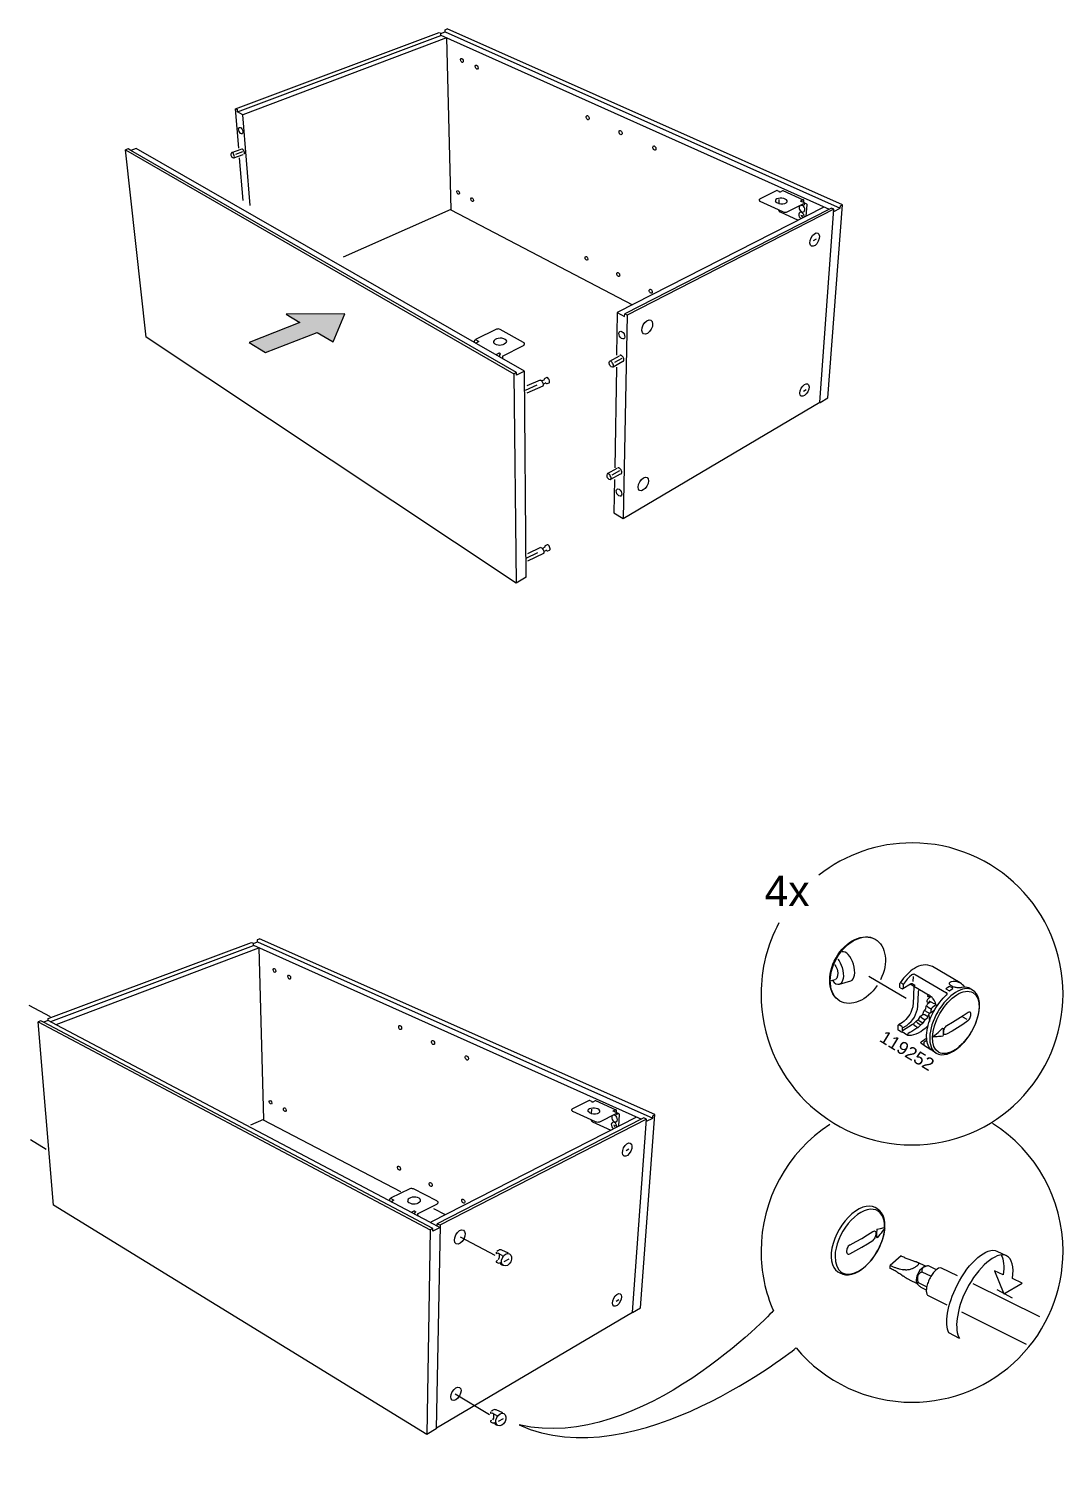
# Model space of a CAD drawing. Header units: metres. Extents: x -8.4 to 7.9, y -3.9 to 2.
# Drawn here: x 5.185 to 5.835, y 0.22 to 1.131 of the extents above; entities that cross this region are included whole.
import ezdxf

# ---------------------------------------------------------------- set-up
doc = ezdxf.new("R2010")
doc.units = ezdxf.units.M
doc.header["$MEASUREMENT"] = 0
for name, color, linetype, lineweight in [('PDF7_Geometry_Num_Penna__1', 255, 'Continuous', 18), ('PDF7_Geometry_Num_Penna__7', 7, 'Continuous', 18), ('PDF7_Text_Num_Penna__7', 7, 'Continuous', 18)]:
    doc.layers.add(name, color=color, linetype=linetype, lineweight=lineweight)
doc.styles.add('GENERATED_STYLE_2', font='')
doc.styles.get('GENERATED_STYLE_2').set_extended_font_data('Arial')

msp = doc.modelspace()

# ---------------------------------------------------------------- hatches: boundary and pattern name
at = {"layer": 'PDF7_Geometry_Num_Penna__7', "linetype": 'Continuous', "lineweight": 18}
msp.add_hatch(color=7, dxfattribs=at).paths.add_polyline_path([(5.38349, 0.95206), (5.34662, 0.95169), (5.3553, 0.94662), (5.32328, 0.934), (5.33368, 0.92755), (5.36608, 0.94032), (5.37633, 0.93433)])

# ---------------------------------------------------------------- linework, layer by layer
at = {"layer": 'PDF7_Geometry_Num_Penna__1', "color": 255, "linetype": 'Continuous', "lineweight": 18, "flags": 128}
for points in [[(5.45617, 0.37147), (5.47788, 0.35983)], [(5.47458, 0.25951), (5.45308, 0.27256)]]:
    msp.add_lwpolyline(points, dxfattribs=at)
at = {"layer": 'PDF7_Geometry_Num_Penna__7', "color": 7, "linetype": 'Continuous', "lineweight": 18, "flags": 128}
for points in [[(5.444, 1.12828), (5.44664, 1.12927), (5.4466, 1.13065)], [(5.4466, 1.13065), (5.44788, 1.13113)], [(5.69664, 1.02061), (5.44788, 1.13113)], [(5.31487, 1.08096), (5.44287, 1.12894), (5.444, 1.12842)], [(5.44745, 1.12552), (5.31943, 1.07716), (5.31609, 1.07892), (5.31598, 1.08038)], [(5.31609, 1.07892), (5.44404, 1.12705)], [(5.44404, 1.12705), (5.444, 1.12842)], [(5.44404, 1.12724), (5.68827, 1.01778)], [(5.44664, 1.12927), (5.69523, 1.0184)], [(5.44745, 1.12552), (5.45036, 1.0175)], [(5.31487, 1.08096), (5.31598, 1.08038)], [(5.31686, 1.0562), (5.31487, 1.08096)], [(5.32395, 1.02003), (5.31943, 1.07716)], [(5.24727, 1.05572), (5.24566, 1.05512)], [(5.24566, 1.05512), (5.4899, 0.91424)], [(5.25862, 0.9372), (5.24567, 1.05512)], [(5.24891, 1.05478), (5.24727, 1.05572)], [(5.25223, 1.05603), (5.24891, 1.05478)], [(5.49158, 0.9151), (5.24891, 1.05478)], [(5.49768, 0.78633), (5.4966, 0.91599), (5.25223, 1.05603)], [(5.31246, 1.05341), (5.31826, 1.0556)], [(5.31374, 1.05002), (5.31964, 1.05225)], [(5.31501, 1.05244), (5.31939, 1.05409)], [(5.31952, 1.02327), (5.31735, 1.05018)], [(5.31851, 1.05576), (5.31864, 1.05577), (5.31878, 1.05576), (5.31893, 1.0557), (5.31909, 1.05562), (5.31924, 1.0555), (5.3194, 1.05536), (5.31954, 1.05519), (5.31969, 1.05499), (5.31981, 1.05479), (5.31993, 1.05456), (5.32003, 1.05433), (5.32011, 1.05408), (5.32019, 1.05384), (5.32023, 1.0536), (5.32025, 1.05337), (5.32025, 1.05315), (5.32023, 1.05296), (5.32019, 1.05278), (5.32013, 1.05262), (5.32005, 1.0525), (5.31995, 1.0524), (5.31992, 1.05238)], [(5.64441, 1.02323), (5.64444, 1.02389), (5.64446, 1.02399), (5.64452, 1.02408), (5.64459, 1.02416), (5.64469, 1.02425), (5.64482, 1.02432)], [(5.64441, 1.02323), (5.64442, 1.02313), (5.64446, 1.02303), (5.64453, 1.02292), (5.64463, 1.02283), (5.64477, 1.02274), (5.64492, 1.02267)], [(5.65533, 1.02951), (5.64482, 1.02432)], [(5.65643, 1.0174), (5.64492, 1.02266)], [(5.65561, 1.02953), (5.65552, 1.02955), (5.65543, 1.02955), (5.65533, 1.02951)], [(5.6556, 1.02953), (5.65672, 1.02902), (5.65673, 1.02902), (5.65674, 1.02901), (5.65675, 1.029), (5.65677, 1.02899)], [(5.65672, 1.02902), (5.65668, 1.02903), (5.65666, 1.02901), (5.65666, 1.02898), (5.65669, 1.02893), (5.65674, 1.02888), (5.65683, 1.02883), (5.65688, 1.02881)], [(5.65677, 1.02899), (5.65676, 1.02887)], [(5.65677, 1.02899), (5.65682, 1.02895), (5.65685, 1.02889), (5.65688, 1.02881), (5.65701, 1.02875), (5.65712, 1.02871), (5.65725, 1.02868), (5.65737, 1.02868), (5.6575, 1.02868), (5.65762, 1.02871), (5.65772, 1.02875), (5.65918, 1.02946)], [(5.65918, 1.02946), (5.65923, 1.02945), (5.6593, 1.02944), (5.65937, 1.02942)], [(5.65923, 1.02945), (5.67199, 1.02372), (5.67053, 1.02298)], [(5.67058, 1.02265), (5.67049, 1.02269), (5.67043, 1.02275), (5.6704, 1.02281), (5.67041, 1.02288), (5.67045, 1.02293), (5.67053, 1.02298)], [(5.67053, 1.02298), (5.67051, 1.02268)], [(5.67235, 1.02199), (5.67141, 1.02241), (5.67132, 1.02244), (5.67121, 1.02246), (5.6711, 1.02248), (5.671, 1.0225), (5.67088, 1.02252), (5.67076, 1.02256)], [(5.67219, 1.02367), (5.67208, 1.02369), (5.67199, 1.02368)], [(5.6721, 1.02115), (5.67224, 1.02109)], [(5.67224, 1.02109), (5.67224, 1.02113), (5.67221, 1.02117), (5.67219, 1.02118), (5.67215, 1.02117)], [(5.67241, 1.02308), (5.67241, 1.02325), (5.67239, 1.02339), (5.67234, 1.02351), (5.67227, 1.0236), (5.67219, 1.02367)], [(5.67256, 1.0219), (5.67248, 1.02192), (5.67239, 1.02191), (5.67229, 1.02188)], [(5.67256, 1.0219), (5.67235, 1.02199), (5.67241, 1.02308)], [(5.67273, 1.02149), (5.67273, 1.0216), (5.67271, 1.02171), (5.67267, 1.02179), (5.67262, 1.02186), (5.67256, 1.0219)], [(5.67273, 1.02147), (5.67267, 1.0205), (5.67267, 1.02045), (5.6727, 1.02042), (5.67273, 1.0204), (5.67276, 1.02041)], [(5.67418, 1.02099), (5.67304, 1.02149), (5.67295, 1.02152), (5.67285, 1.02152), (5.67273, 1.02149)], [(5.67441, 1.02062), (5.67438, 1.02074), (5.67433, 1.02085), (5.67427, 1.02093), (5.67418, 1.02099)], [(5.45036, 1.0175), (5.38249, 0.98755)], [(5.45018, 1.01742), (5.56466, 0.95769)], [(5.68495, 1.01905), (5.55499, 0.95275)], [(5.69125, 1.01782), (5.56124, 0.95111), (5.55877, 0.82325)], [(5.68803, 1.01767), (5.55968, 0.95193)], [(5.67058, 1.01413), (5.67156, 1.01385), (5.671, 1.01287)], [(5.67062, 1.0204), (5.67081, 1.0204), (5.67102, 1.02036), (5.67124, 1.02031)], [(5.67394, 1.01343), (5.67441, 1.02062)], [(5.68227, 0.89633), (5.68262, 0.89614), (5.68758, 0.89907), (5.69664, 1.02061)], [(5.68246, 0.89644), (5.69125, 1.01782)], [(5.6897, 1.01851), (5.68803, 1.01767)], [(5.69125, 1.01782), (5.6897, 1.01851)], [(5.69116, 1.01649), (5.69135, 1.0164)], [(5.69135, 1.01641), (5.69523, 1.0184)], [(5.69523, 1.0184), (5.69535, 1.01994)], [(5.69535, 1.01994), (5.69664, 1.02061)], [(5.67849, 0.99813), (5.68027, 0.99906)], [(5.55499, 0.95275), (5.55454, 0.92592)], [(5.55499, 0.95275), (5.55964, 0.9503)], [(5.55964, 0.9503), (5.55968, 0.95193)], [(5.56124, 0.95111), (5.55968, 0.95193)], [(5.49138, 0.7826), (5.25862, 0.9372)], [(5.46525, 0.93475), (5.46526, 0.93492), (5.4653, 0.93509), (5.46537, 0.93526), (5.46547, 0.93543), (5.46559, 0.93557), (5.46572, 0.93568), (5.46585, 0.93577)], [(5.46527, 0.93394), (5.46525, 0.93475)], [(5.46588, 0.9336), (5.46699, 0.93415)], [(5.46699, 0.93415), (5.46722, 0.93426)], [(5.46722, 0.93426), (5.46749, 0.9344)], [(5.48278, 0.92538), (5.49592, 0.932), (5.49608, 0.93209), (5.49622, 0.9322), (5.49631, 0.93231), (5.49639, 0.93242), (5.49644, 0.93254), (5.49645, 0.93266)], [(5.49599, 0.93397), (5.49615, 0.93386), (5.49627, 0.93375), (5.49638, 0.93363), (5.49643, 0.9335), (5.49645, 0.93337)], [(5.49645, 0.93337), (5.49646, 0.93266)], [(5.48107, 0.92707), (5.48096, 0.92712), (5.48082, 0.92715), (5.48067, 0.92716), (5.48053, 0.92715), (5.48039, 0.92713), (5.48028, 0.92708), (5.47866, 0.92627)], [(5.48103, 0.92572), (5.48104, 0.92586), (5.48107, 0.92601), (5.48112, 0.92615), (5.48119, 0.92629)], [(5.48104, 0.92491), (5.48103, 0.92572)], [(5.48127, 0.92642), (5.48126, 0.92696), (5.48107, 0.92707)], [(5.48108, 0.92636), (5.48119, 0.92629)], [(5.48126, 0.92696), (5.48131, 0.92693), (5.48135, 0.92689), (5.48139, 0.92685), (5.4814, 0.92681), (5.4814, 0.92672), (5.48137, 0.92661), (5.48135, 0.92656), (5.48131, 0.9265), (5.48127, 0.92642), (5.48123, 0.92636)], [(5.4828, 0.92443), (5.48279, 0.92427), (5.48277, 0.92411), (5.48271, 0.92395)], [(5.48278, 0.92538), (5.4828, 0.92443)], [(5.55034, 0.92224), (5.55648, 0.92564)], [(5.55232, 0.91865), (5.55857, 0.92212)], [(5.55336, 0.92157), (5.55799, 0.92414)], [(5.5587, 0.92205), (5.55872, 0.92206), (5.55886, 0.9222), (5.55897, 0.92236), (5.55906, 0.92254), (5.55911, 0.92276), (5.55914, 0.92301), (5.55914, 0.92326), (5.5591, 0.92354), (5.55904, 0.92381), (5.55895, 0.9241), (5.55884, 0.92437), (5.5587, 0.92464), (5.55853, 0.92489), (5.55836, 0.92512), (5.55816, 0.92534), (5.55795, 0.92552), (5.55775, 0.92567), (5.55753, 0.92579), (5.55731, 0.92587), (5.55711, 0.92591), (5.55691, 0.92591), (5.55673, 0.92588), (5.55662, 0.92583)], [(5.49158, 0.9151), (5.4899, 0.91424)], [(5.4899, 0.91424), (5.49138, 0.7826)], [(5.4966, 0.91599), (5.4916, 0.91341), (5.49158, 0.9151)], [(5.5106, 0.91187), (5.50938, 0.9113)], [(5.55125, 0.91881), (5.55206, 0.91862)], [(5.55442, 0.91841), (5.55337, 0.85517)], [(5.50435, 0.90713), (5.49697, 0.90385)], [(5.50811, 0.90655), (5.49799, 0.90202)], [(5.50643, 0.91033), (5.49806, 0.90678)], [(5.50913, 0.91052), (5.50762, 0.90981)], [(5.51005, 0.90851), (5.5085, 0.9078)], [(5.5108, 0.9081), (5.51206, 0.9086)], [(5.67217, 0.90336), (5.67387, 0.90442)], [(5.5529, 0.82683), (5.55877, 0.82325), (5.68246, 0.89644)], [(5.54887, 0.85147), (5.55501, 0.85487)], [(5.55085, 0.84789), (5.5571, 0.85135)], [(5.55188, 0.8508), (5.55651, 0.85337)], [(5.55324, 0.84773), (5.5529, 0.82683)], [(5.55727, 0.85131), (5.55742, 0.85139), (5.55755, 0.8515), (5.55766, 0.85164), (5.55774, 0.85182), (5.55779, 0.85202), (5.55782, 0.85225), (5.55782, 0.85249), (5.55778, 0.85274), (5.55772, 0.85301), (5.55764, 0.85328), (5.55753, 0.85355), (5.55739, 0.8538), (5.55723, 0.85405), (5.55705, 0.85428), (5.55687, 0.8545), (5.55667, 0.85468), (5.55647, 0.85484), (5.55626, 0.85496), (5.55606, 0.85505), (5.55585, 0.8551), (5.55566, 0.85511), (5.55549, 0.85509), (5.55532, 0.85503), (5.55525, 0.85498)], [(5.50675, 0.80496), (5.49852, 0.80112)], [(5.50945, 0.80524), (5.50797, 0.80448)], [(5.51044, 0.80327), (5.50892, 0.80251)], [(5.51087, 0.80665), (5.50967, 0.80603)], [(5.5112, 0.80289), (5.51244, 0.80342)], [(5.50479, 0.80169), (5.49754, 0.79815)], [(5.50857, 0.80124), (5.49861, 0.79636)], [(5.49768, 0.78634), (5.49138, 0.7826)], [(5.19691, 0.50867), (5.32491, 0.55664), (5.32604, 0.55613)], [(5.32604, 0.55599), (5.32868, 0.55697), (5.32864, 0.55835)], [(5.32608, 0.55476), (5.32604, 0.55613)], [(5.32864, 0.55836), (5.32993, 0.55883)], [(5.32868, 0.55697), (5.57728, 0.44611)], [(5.57869, 0.44832), (5.32993, 0.55883)], [(5.19863, 0.50681), (5.32608, 0.55476)], [(5.20195, 0.50504), (5.32949, 0.55322)], [(5.32608, 0.55495), (5.57032, 0.44549)], [(5.32949, 0.55322), (5.3324, 0.44521)], [(5.68919, 0.53252), (5.69206, 0.53338)], [(5.69477, 0.53034), (5.70191, 0.53248)], [(5.71322, 0.53535), (5.73677, 0.52151)], [(5.73276, 0.52873), (5.73286, 0.53078)], [(5.73306, 0.52816), (5.73306, 0.52822), (5.73302, 0.52822), (5.73296, 0.52822), (5.73296, 0.52827), (5.73292, 0.52827), (5.73292, 0.52832), (5.73292, 0.52837), (5.73286, 0.52837), (5.73286, 0.52842), (5.73282, 0.52842), (5.73282, 0.52847), (5.73282, 0.52852), (5.73282, 0.52858), (5.73276, 0.52858), (5.73276, 0.52863), (5.73276, 0.52868), (5.73276, 0.52873)], [(5.73306, 0.52816), (5.73404, 0.52759), (5.7341, 0.52759), (5.7341, 0.52755), (5.73414, 0.52755), (5.7342, 0.52755), (5.73424, 0.52755), (5.7343, 0.52755), (5.7343, 0.52749), (5.73434, 0.52749), (5.73439, 0.52749), (5.73446, 0.52755), (5.7345, 0.52755), (5.73455, 0.52755), (5.7346, 0.52755), (5.7346, 0.52759), (5.73466, 0.52759), (5.73942, 0.53052)], [(5.73424, 0.53073), (5.73348, 0.53119)], [(5.73492, 0.53021), (5.73476, 0.53032), (5.7346, 0.53047), (5.7344, 0.53062), (5.73424, 0.53073)], [(5.74027, 0.5363), (5.73886, 0.53491), (5.73748, 0.53348), (5.73613, 0.53189), (5.73492, 0.53021), (5.7348, 0.52786)], [(5.73941, 0.53052), (5.73991, 0.53083)], [(5.73941, 0.53052), (5.73946, 0.53052), (5.73952, 0.53041), (5.73962, 0.53032), (5.73977, 0.53021), (5.74162, 0.52909)], [(5.73991, 0.53083), (5.73998, 0.53083), (5.74007, 0.53088), (5.74017, 0.53088), (5.74027, 0.53088), (5.74043, 0.53083), (5.74059, 0.53078), (5.74073, 0.53067), (5.74125, 0.53032), (5.74171, 0.52986), (5.74214, 0.52933)], [(5.74027, 0.5363), (5.74059, 0.53655), (5.74095, 0.53671), (5.74131, 0.53676), (5.74171, 0.53681), (5.74208, 0.53671), (5.74243, 0.53655), (5.76208, 0.52499)], [(5.7411, 0.5351), (5.74093, 0.53198)], [(5.74162, 0.52909), (5.75133, 0.52335)], [(5.76402, 0.52883), (5.7629, 0.52822), (5.76182, 0.52749)], [(5.76402, 0.53098), (5.76412, 0.53124), (5.76422, 0.53143), (5.76437, 0.53164), (5.76458, 0.53174), (5.76484, 0.53189), (5.76519, 0.53194)], [(5.76526, 0.52928), (5.76484, 0.52959), (5.76454, 0.52986), (5.76433, 0.53016), (5.76412, 0.53041), (5.76408, 0.53067), (5.76402, 0.53098)], [(5.76601, 0.52811), (5.76402, 0.52883)], [(5.76519, 0.53194), (5.76643, 0.53215), (5.76759, 0.53215), (5.76873, 0.532), (5.76975, 0.53169), (5.77073, 0.53124)], [(5.76571, 0.52904), (5.76526, 0.52928)], [(5.76888, 0.52816), (5.76827, 0.52822), (5.76771, 0.52832), (5.7672, 0.52842), (5.76668, 0.52858), (5.76622, 0.52878), (5.76571, 0.52904)], [(5.74014, 0.49833), (5.74156, 0.49864), (5.74305, 0.49916), (5.74453, 0.49982), (5.74607, 0.50069), (5.74755, 0.50177), (5.74908, 0.503), (5.75057, 0.50433), (5.7506, 0.50457), (5.75112, 0.50626), (5.75169, 0.50796), (5.75237, 0.50959), (5.75313, 0.51128), (5.75395, 0.51292), (5.75486, 0.51451), (5.75584, 0.51604), (5.75687, 0.51757), (5.75794, 0.519), (5.75906, 0.52033), (5.76008, 0.52151), (5.76116, 0.52259), (5.76224, 0.52356)], [(5.75021, 0.5207), (5.74995, 0.52033), (5.74981, 0.51998), (5.74969, 0.51962), (5.74981, 0.51936), (5.74995, 0.51921), (5.75169, 0.51895)], [(5.75237, 0.52264), (5.75021, 0.5207)], [(5.75057, 0.52381), (5.75037, 0.52346), (5.75027, 0.52311), (5.75027, 0.5228), (5.75037, 0.52264), (5.75057, 0.52254), (5.75231, 0.52269)], [(5.75589, 0.5163), (5.75573, 0.51707), (5.75552, 0.51782), (5.75522, 0.51869), (5.7548, 0.51951), (5.75457, 0.51998), (5.75444, 0.52013), (5.75441, 0.52024), (5.75421, 0.52059), (5.75384, 0.52105), (5.75342, 0.52156), (5.75302, 0.52202), (5.75257, 0.52243), (5.75211, 0.52284), (5.75169, 0.52315), (5.75133, 0.52335)], [(5.75169, 0.51956), (5.75165, 0.51956), (5.75159, 0.51962), (5.75154, 0.51962), (5.75149, 0.51962)], [(5.75375, 0.51835), (5.75169, 0.51956)], [(5.76182, 0.52749), (5.76397, 0.52627), (5.76503, 0.52699), (5.76611, 0.52759)], [(5.7626, 0.52417), (5.7626, 0.52439), (5.76254, 0.52453), (5.76248, 0.52464), (5.76238, 0.52479), (5.76228, 0.52489), (5.76208, 0.52499)], [(5.76224, 0.52356), (5.76234, 0.52366), (5.76238, 0.52376), (5.76244, 0.52387), (5.76254, 0.52397), (5.7626, 0.52407), (5.7626, 0.52417)], [(5.76612, 0.52759), (5.76601, 0.52811)], [(5.77156, 0.52827), (5.77113, 0.52816), (5.77073, 0.52816), (5.77037, 0.52811), (5.76991, 0.52811), (5.76946, 0.52811), (5.76888, 0.52816)], [(5.77707, 0.52749), (5.77609, 0.52796), (5.77507, 0.52827), (5.77395, 0.52842), (5.77277, 0.52842), (5.77156, 0.52827)], [(5.77855, 0.52663), (5.77707, 0.52749)], [(5.18483, 0.51709), (5.19811, 0.50996)], [(5.74601, 0.50996), (5.74585, 0.51005), (5.74571, 0.51016), (5.74591, 0.51037), (5.74607, 0.51051), (5.74719, 0.51138), (5.74785, 0.51333)], [(5.74841, 0.51102), (5.74811, 0.51118), (5.74775, 0.51133), (5.74745, 0.51138), (5.74719, 0.51138)], [(5.74785, 0.51333), (5.74801, 0.51369), (5.7483, 0.51399), (5.74923, 0.51481), (5.74939, 0.5165)], [(5.74939, 0.51323), (5.74909, 0.51338), (5.74877, 0.51353), (5.74841, 0.51363), (5.74837, 0.51384), (5.74831, 0.51399)], [(5.75047, 0.50985), (5.74841, 0.51102)], [(5.74939, 0.5165), (5.74948, 0.51685), (5.74969, 0.51716), (5.74995, 0.51747)], [(5.74939, 0.51323), (5.75143, 0.51205), (5.75205, 0.51256)], [(5.74981, 0.51659), (5.75011, 0.5163), (5.75037, 0.51599), (5.7506, 0.51584)], [(5.75169, 0.51895), (5.74995, 0.51748)], [(5.74995, 0.50908), (5.75027, 0.50944), (5.75047, 0.50985), (5.75096, 0.51133)], [(5.7506, 0.51584), (5.75267, 0.51461), (5.75276, 0.51496), (5.75296, 0.51532), (5.75322, 0.51558)], [(5.75096, 0.51133), (5.75118, 0.51174), (5.75143, 0.51205)], [(5.75108, 0.51102), (5.75138, 0.50698)], [(5.75205, 0.51936), (5.75185, 0.51915), (5.75169, 0.51895)], [(5.75179, 0.51236), (5.7545, 0.51399)], [(5.75205, 0.51256), (5.75231, 0.51287), (5.75251, 0.51323), (5.75257, 0.51353), (5.75267, 0.51461)], [(5.7548, 0.51814), (5.75496, 0.51803), (5.75506, 0.51772), (5.75496, 0.51737), (5.75477, 0.51695), (5.7545, 0.51666), (5.75322, 0.51558)], [(5.75384, 0.51835), (5.7548, 0.51814)], [(5.75461, 0.51404), (5.75457, 0.51399), (5.7545, 0.51399)], [(5.7545, 0.51399), (5.75461, 0.51404)], [(5.75594, 0.5162), (5.75588, 0.51625), (5.75588, 0.5163)], [(5.75589, 0.51614), (5.75589, 0.5162), (5.75589, 0.5163)], [(5.77739, 0.51156), (5.77735, 0.51216), (5.7772, 0.5125), (5.777, 0.51275), (5.77671, 0.51285), (5.77629, 0.5128), (5.77578, 0.51255), (5.77264, 0.51035), (5.76935, 0.50825), (5.7659, 0.5062), (5.76235, 0.50426)], [(5.77556, 0.50721), (5.77604, 0.50766), (5.77645, 0.50816), (5.7768, 0.5087), (5.77704, 0.50931), (5.77725, 0.50996), (5.77735, 0.5106), (5.77739, 0.5111), (5.77739, 0.51156)], [(5.19227, 0.50734), (5.19069, 0.50675)], [(5.19069, 0.50675), (5.43731, 0.37579)], [(5.20037, 0.39141), (5.19069, 0.50675)], [(5.19388, 0.50642), (5.19227, 0.50735)], [(5.19688, 0.50755), (5.19388, 0.50642)], [(5.43884, 0.37661), (5.19388, 0.50642)], [(5.20244, 0.50462), (5.19689, 0.50755)], [(5.19699, 0.50762), (5.19691, 0.50867)], [(5.43697, 0.38078), (5.20244, 0.50462)], [(5.73168, 0.50223), (5.73175, 0.50428)], [(5.7322, 0.50125), (5.73204, 0.50131), (5.73194, 0.50141), (5.73191, 0.50156), (5.73178, 0.50166), (5.73175, 0.50182), (5.73168, 0.50197), (5.73168, 0.50202), (5.73168, 0.50206), (5.73168, 0.50213), (5.73168, 0.50223)], [(5.73175, 0.50428), (5.73175, 0.50433), (5.73175, 0.50437), (5.73178, 0.50437), (5.73178, 0.50442), (5.73178, 0.50447), (5.73178, 0.50452), (5.73184, 0.50452), (5.73184, 0.50457), (5.73191, 0.50457), (5.73191, 0.50462), (5.73191, 0.50468), (5.73194, 0.50468), (5.732, 0.50473), (5.73204, 0.50473), (5.73204, 0.50478)], [(5.73455, 0.50294), (5.7345, 0.5032), (5.73434, 0.50351), (5.73414, 0.50371), (5.7324, 0.50473)], [(5.74417, 0.50305), (5.74387, 0.50284), (5.74351, 0.50264), (5.74024, 0.50063)], [(5.74146, 0.5054), (5.74151, 0.50509), (5.74166, 0.50473), (5.74187, 0.50447), (5.74214, 0.50428)], [(5.74214, 0.50428), (5.74417, 0.50305)], [(5.74325, 0.50677), (5.74315, 0.50693), (5.74305, 0.50708), (5.74315, 0.50718), (5.74325, 0.50729), (5.74457, 0.50822), (5.74571, 0.51016)], [(5.74325, 0.50677), (5.74341, 0.50652), (5.74361, 0.50626), (5.74387, 0.50606)], [(5.74387, 0.50606), (5.74591, 0.50488), (5.74597, 0.50494), (5.74607, 0.50504)], [(5.74417, 0.50305), (5.74433, 0.50315), (5.74444, 0.50325), (5.74591, 0.50488)], [(5.74525, 0.50713), (5.74499, 0.50734), (5.74479, 0.5076), (5.74463, 0.50791), (5.74457, 0.50822)], [(5.74729, 0.50591), (5.74525, 0.50713)], [(5.74601, 0.50996), (5.74621, 0.50964), (5.74643, 0.50939), (5.74667, 0.50918)], [(5.74607, 0.50503), (5.74729, 0.50591)], [(5.74667, 0.50918), (5.74866, 0.50801), (5.74886, 0.50822), (5.74903, 0.50841)], [(5.74729, 0.50591), (5.74749, 0.50612), (5.74771, 0.50631), (5.74866, 0.50801)], [(5.74903, 0.50841), (5.74995, 0.50908)], [(5.74969, 0.49644), (5.74965, 0.4968), (5.74965, 0.49829), (5.74975, 0.49977), (5.74995, 0.50136), (5.75027, 0.50294), (5.75057, 0.50433)], [(5.75379, 0.49746), (5.7568, 0.50006), (5.75969, 0.50265)], [(5.75969, 0.50265), (5.7601, 0.5024)], [(5.7601, 0.5024), (5.7601, 0.50151), (5.76004, 0.5007), (5.75999, 0.49995), (5.75999, 0.49921), (5.75995, 0.4984), (5.75989, 0.49756)], [(5.77556, 0.50721), (5.77239, 0.50506), (5.76909, 0.5029), (5.76565, 0.50091), (5.76209, 0.4989), (5.76155, 0.4987), (5.76104, 0.4987), (5.76069, 0.49881), (5.76045, 0.4991), (5.76024, 0.49951), (5.7602, 0.50006)], [(5.76235, 0.50426), (5.76174, 0.50386), (5.7613, 0.50341), (5.7609, 0.50285), (5.76059, 0.5023), (5.76034, 0.50165), (5.76024, 0.50101), (5.76024, 0.50051), (5.7602, 0.50006)], [(5.77229, 0.50986), (5.77489, 0.5083)], [(5.73377, 0.50028), (5.7322, 0.50125)], [(5.73394, 0.50022), (5.73388, 0.50022), (5.73384, 0.50022), (5.73384, 0.50028), (5.73377, 0.50028)], [(5.73574, 0.49951), (5.73562, 0.49957), (5.73548, 0.49967), (5.73542, 0.49967), (5.73532, 0.49972), (5.73526, 0.49977), (5.73506, 0.49982), (5.73492, 0.49987), (5.7347, 0.49997), (5.7344, 0.50008), (5.73414, 0.50013), (5.73394, 0.50022)], [(5.7345, 0.5011), (5.7345, 0.50095), (5.7345, 0.50074)], [(5.73574, 0.49951), (5.73772, 0.49833), (5.73778, 0.49833)], [(5.73808, 0.49936), (5.73788, 0.49921), (5.73772, 0.499), (5.73762, 0.4988), (5.73762, 0.49864), (5.73762, 0.49844), (5.73772, 0.49833)], [(5.73778, 0.49833), (5.73817, 0.49829), (5.73859, 0.49823), (5.73895, 0.49823), (5.73932, 0.49823), (5.73972, 0.49829), (5.74014, 0.49833)], [(5.74024, 0.50063), (5.73915, 0.49997), (5.73808, 0.49936)], [(5.74617, 0.49333), (5.74607, 0.49343), (5.74607, 0.49364), (5.74611, 0.49383), (5.74617, 0.49398), (5.74631, 0.49419), (5.74647, 0.49434)], [(5.74617, 0.49333), (5.74795, 0.49224), (5.74795, 0.49219), (5.74795, 0.49215), (5.74795, 0.49209), (5.74795, 0.49204), (5.74801, 0.49204), (5.74801, 0.49199), (5.74801, 0.49194), (5.74805, 0.49194), (5.74805, 0.4919), (5.74805, 0.49183), (5.74811, 0.49183), (5.74811, 0.49178), (5.74817, 0.49178), (5.74817, 0.49173), (5.74821, 0.49173), (5.74827, 0.49173), (5.74827, 0.49169), (5.74817, 0.49178), (5.74817, 0.49199)], [(5.74647, 0.49434), (5.74749, 0.49502), (5.74853, 0.49573)], [(5.74795, 0.49224), (5.74795, 0.49229), (5.74795, 0.49235), (5.74795, 0.4924), (5.74801, 0.49245), (5.74801, 0.49251), (5.74801, 0.49256), (5.74805, 0.49256)], [(5.74801, 0.49256), (5.74805, 0.4926), (5.74805, 0.49271)], [(5.74817, 0.49199), (5.74801, 0.49219), (5.74801, 0.4924), (5.74805, 0.49256)], [(5.74805, 0.49271), (5.74811, 0.49358), (5.74811, 0.49374), (5.74817, 0.49388), (5.74821, 0.49404), (5.74827, 0.49414), (5.74837, 0.49429), (5.74847, 0.49439), (5.74863, 0.49445)], [(5.74805, 0.49256), (5.74805, 0.4926), (5.74805, 0.49265), (5.74805, 0.49271)], [(5.74827, 0.49169), (5.75225, 0.48934), (5.75169, 0.49005), (5.75112, 0.49097), (5.7506, 0.49194), (5.75027, 0.49302), (5.74995, 0.49419), (5.74975, 0.49542), (5.74969, 0.49644)], [(5.74853, 0.49573), (5.74969, 0.49639)], [(5.74863, 0.49445), (5.74981, 0.49521)], [(5.75322, 0.49736), (5.75368, 0.49711)], [(5.75989, 0.49756), (5.75889, 0.49746), (5.75795, 0.49741), (5.7571, 0.49735), (5.75624, 0.4973), (5.7553, 0.49725), (5.75424, 0.49721)], [(5.75388, 0.488), (5.75306, 0.48857), (5.75231, 0.48928), (5.75225, 0.48934)], [(5.75558, 0.48703), (5.75388, 0.488)], [(5.53738, 0.45722), (5.52686, 0.45203)], [(5.53765, 0.45723), (5.53756, 0.45725), (5.53747, 0.45725), (5.53737, 0.45722)], [(5.53765, 0.45723), (5.53877, 0.45673), (5.53878, 0.45673), (5.53878, 0.45672), (5.53879, 0.45671), (5.53881, 0.4567)], [(5.53877, 0.45673), (5.53872, 0.45674), (5.5387, 0.45672), (5.5387, 0.45668), (5.53873, 0.45664), (5.53878, 0.45659), (5.53887, 0.45654), (5.53893, 0.45652)], [(5.53881, 0.4567), (5.5388, 0.45658)], [(5.53881, 0.4567), (5.53886, 0.45666), (5.5389, 0.4566), (5.53893, 0.45652), (5.53906, 0.45645)], [(5.53906, 0.45645), (5.53917, 0.45642), (5.53929, 0.45639), (5.53941, 0.45638), (5.53955, 0.45639), (5.53966, 0.45642), (5.53976, 0.45645), (5.54122, 0.45717)], [(5.54122, 0.45717), (5.54127, 0.45716), (5.54135, 0.45714), (5.54142, 0.45713)], [(5.54127, 0.45716), (5.55403, 0.45143), (5.55257, 0.45069)], [(5.56699, 0.44676), (5.43763, 0.38076)], [(5.52645, 0.45094), (5.52649, 0.4516), (5.52651, 0.45169), (5.52656, 0.45178), (5.52663, 0.45187), (5.52674, 0.45196), (5.52686, 0.45203)], [(5.52645, 0.45094), (5.52646, 0.45083), (5.52651, 0.45074), (5.52658, 0.45063), (5.52667, 0.45054), (5.52681, 0.45045), (5.52696, 0.45037)], [(5.53848, 0.4451), (5.52696, 0.45037)], [(5.55262, 0.45035), (5.55253, 0.4504), (5.55247, 0.45046), (5.55244, 0.45052), (5.55245, 0.45059), (5.5525, 0.45064), (5.55257, 0.45069)], [(5.55257, 0.45069), (5.55255, 0.45039)], [(5.55266, 0.4481), (5.55285, 0.4481), (5.55306, 0.44807), (5.55328, 0.44801)], [(5.55439, 0.4497), (5.55346, 0.45012), (5.55336, 0.45015), (5.55325, 0.45017), (5.55314, 0.45018), (5.55304, 0.4502), (5.55292, 0.45023), (5.55281, 0.45027)], [(5.55423, 0.45137), (5.55413, 0.4514), (5.55403, 0.45139)], [(5.55415, 0.44886), (5.55428, 0.44879)], [(5.55428, 0.44879), (5.55428, 0.44884), (5.55425, 0.44887), (5.55423, 0.44888), (5.55419, 0.44887)], [(5.55446, 0.45079), (5.55446, 0.45096), (5.55443, 0.4511), (5.55439, 0.45122), (5.55431, 0.45131), (5.55423, 0.45137)], [(5.5546, 0.44961), (5.55452, 0.44963), (5.55443, 0.44962), (5.55433, 0.44958)], [(5.5546, 0.44961), (5.55439, 0.4497), (5.55446, 0.45079)], [(5.55478, 0.4492), (5.55478, 0.44931), (5.55475, 0.44941), (5.55471, 0.44949), (5.55466, 0.44956), (5.5546, 0.44961)], [(5.55478, 0.44918), (5.55471, 0.44821), (5.55471, 0.44816), (5.55474, 0.44813), (5.55477, 0.44811), (5.5548, 0.44812)], [(5.55622, 0.44869), (5.55509, 0.4492), (5.55499, 0.44923), (5.55489, 0.44923), (5.55478, 0.4492)], [(5.55598, 0.44113), (5.55645, 0.44832)], [(5.55645, 0.44832), (5.55643, 0.44845), (5.55637, 0.44855), (5.55631, 0.44863), (5.55622, 0.4487)], [(5.56432, 0.32404), (5.56467, 0.32385), (5.56962, 0.32678), (5.57869, 0.44832)], [(5.57728, 0.44611), (5.57739, 0.44765)], [(5.57739, 0.44765), (5.57869, 0.44832)], [(5.3324, 0.4452), (5.32424, 0.44161)], [(5.33222, 0.44512), (5.41866, 0.40003)], [(5.57008, 0.44537), (5.44172, 0.37964)], [(5.57329, 0.44552), (5.44328, 0.37881)], [(5.55263, 0.44184), (5.55361, 0.44156), (5.55305, 0.44058)], [(5.5645, 0.32414), (5.57329, 0.44552)], [(5.57174, 0.44621), (5.57008, 0.44537)], [(5.57329, 0.44552), (5.57174, 0.44621)], [(5.5732, 0.4442), (5.57339, 0.44411)], [(5.57339, 0.44411), (5.57728, 0.44611)], [(5.19564, 0.42637), (5.18575, 0.43237)], [(5.56053, 0.42584), (5.56232, 0.42676)], [(5.4118, 0.39466), (5.41181, 0.39483), (5.41185, 0.39499), (5.41192, 0.39517), (5.41201, 0.39533), (5.41213, 0.39547), (5.41226, 0.39558), (5.41239, 0.39567)], [(5.41182, 0.39387), (5.4118, 0.39466)], [(5.41242, 0.39353), (5.41351, 0.39407)], [(5.41351, 0.39407), (5.41374, 0.39418)], [(5.41374, 0.39418), (5.41401, 0.39431)], [(5.42938, 0.38589), (5.44149, 0.39208), (5.44165, 0.39217), (5.44178, 0.39227), (5.44188, 0.39238), (5.44196, 0.39249), (5.442, 0.39261), (5.44202, 0.39273)], [(5.44156, 0.39402), (5.44172, 0.39391), (5.44184, 0.3938), (5.44194, 0.39369), (5.44199, 0.39355), (5.44201, 0.39343)], [(5.44201, 0.39343), (5.44202, 0.39273)], [(5.43517, 0.24717), (5.20037, 0.39141)], [(5.42769, 0.38756), (5.42758, 0.3876), (5.42745, 0.38764), (5.4273, 0.38765), (5.42716, 0.38764), (5.42702, 0.38761), (5.42691, 0.38757), (5.42532, 0.38676)], [(5.42765, 0.38623), (5.42766, 0.38637), (5.42769, 0.38651), (5.42774, 0.38665), (5.42781, 0.38679)], [(5.42766, 0.38543), (5.42765, 0.38623)], [(5.42789, 0.38692), (5.42788, 0.38745), (5.42769, 0.38756)], [(5.4277, 0.38685), (5.42781, 0.38679)], [(5.42788, 0.38745), (5.42793, 0.38742), (5.42796, 0.38738), (5.428, 0.38734), (5.42802, 0.3873), (5.42802, 0.38721), (5.42799, 0.3871), (5.42796, 0.38705), (5.42793, 0.38699), (5.42789, 0.38692), (5.42785, 0.38685)], [(5.4294, 0.38496), (5.42939, 0.3848), (5.42936, 0.38465), (5.42931, 0.38448)], [(5.42938, 0.38589), (5.4294, 0.38496)], [(5.4393, 0.38926), (5.4467, 0.3854)], [(5.43731, 0.37579), (5.43517, 0.24717)], [(5.43697, 0.38078), (5.44347, 0.37735), (5.43886, 0.37495), (5.43884, 0.37661)], [(5.43884, 0.37661), (5.43731, 0.37579)], [(5.44349, 0.37864), (5.44103, 0.25063)], [(5.4417, 0.37858), (5.44172, 0.37964)], [(5.44328, 0.37881), (5.44172, 0.37964)], [(5.70146, 0.36645), (5.70526, 0.36842), (5.70894, 0.3705), (5.71246, 0.37264), (5.71588, 0.37482), (5.71636, 0.37509), (5.71677, 0.37514), (5.71715, 0.37503), (5.71742, 0.37476), (5.71759, 0.37434), (5.71763, 0.37375), (5.71763, 0.37328), (5.71759, 0.37274), (5.71752, 0.37204), (5.71731, 0.37141), (5.71704, 0.37076), (5.71667, 0.37023), (5.71625, 0.3697), (5.71572, 0.36922)], [(5.71821, 0.3762), (5.71817, 0.37364), (5.71806, 0.37114), (5.71849, 0.37088)], [(5.71821, 0.3762), (5.7206, 0.37669), (5.72286, 0.37722)], [(5.72333, 0.37695), (5.72248, 0.37583), (5.72169, 0.37482), (5.72094, 0.37386), (5.72025, 0.37295), (5.71944, 0.37194), (5.71849, 0.37088)], [(5.72286, 0.37722), (5.72333, 0.37695)], [(5.45617, 0.37147), (5.47788, 0.35983)], [(5.70146, 0.36645), (5.70089, 0.36602), (5.70036, 0.36554), (5.69998, 0.365), (5.69965, 0.36442), (5.6994, 0.36378), (5.69933, 0.36309), (5.69927, 0.36256), (5.69927, 0.36208)], [(5.69928, 0.36208), (5.69934, 0.36149), (5.69955, 0.36107), (5.69988, 0.36079), (5.70025, 0.36064), (5.70073, 0.36064), (5.70132, 0.36085), (5.70516, 0.36282), (5.70878, 0.3649), (5.71236, 0.36703), (5.71572, 0.36922)], [(5.47871, 0.36163), (5.47872, 0.36112), (5.47901, 0.36098), (5.48011, 0.36137), (5.48011, 0.36119), (5.48241, 0.35992)], [(5.47937, 0.35645), (5.47879, 0.35625), (5.47879, 0.35559), (5.48044, 0.35482)], [(5.4806, 0.36089), (5.48063, 0.35879)], [(5.48063, 0.3588), (5.48063, 0.3585)], [(5.48386, 0.35602), (5.48688, 0.35768)], [(5.79389, 0.3625), (5.79958, 0.35973)], [(5.48189, 0.35499), (5.48144, 0.35484), (5.48143, 0.3543), (5.48211, 0.35398)], [(5.48224, 0.35392), (5.48292, 0.35359)], [(5.79778, 0.34757), (5.79236, 0.35017), (5.79828, 0.33568), (5.80977, 0.34229), (5.80368, 0.34528)], [(5.8208, 0.32123), (5.77901, 0.34192)], [(5.79384, 0.33834), (5.80342, 0.33303)], [(5.55421, 0.33107), (5.55592, 0.33213)], [(5.75067, 0.33454), (5.76243, 0.32869)], [(5.44125, 0.25122), (5.5645, 0.32414)], [(5.77149, 0.32419), (5.81223, 0.30395)], [(5.77028, 0.30751), (5.76367, 0.31102)], [(5.47458, 0.25951), (5.45308, 0.27256)], [(5.47516, 0.2611), (5.47517, 0.26059), (5.47545, 0.26045), (5.47656, 0.26084), (5.47656, 0.26065), (5.47886, 0.25939)], [(5.47582, 0.25592), (5.47524, 0.25572), (5.47524, 0.25506), (5.47689, 0.25429)], [(5.47705, 0.26035), (5.47708, 0.25826)], [(5.47708, 0.25826), (5.47708, 0.25796)], [(5.48031, 0.25549), (5.48333, 0.25715)], [(5.44103, 0.25063), (5.43517, 0.24717)], [(5.47834, 0.25446), (5.47789, 0.25431), (5.47788, 0.25377), (5.47856, 0.25345)], [(5.47869, 0.25338), (5.47937, 0.25306)]]:
    msp.add_lwpolyline(points, dxfattribs=at)
for points in [[(5.31229, 1.05325), (5.31195, 1.05259, 0.105316), (5.31186, 1.05214, 0.079678), (5.31203, 1.05131, 0.088023), (5.31246, 1.05057, 0.125), (5.31283, 1.05029), (5.3135, 1.05003)], [(5.3135, 1.05003, 0.406251), (5.31393, 1.05019, 0.118886), (5.31405, 1.05082, 0.162469), (5.31322, 1.05301, 0.116313), (5.31271, 1.0534)], [(5.65675, 1.02398), (5.6566, 1.02141, -0.214565), (5.65451, 1.02281)], [(5.67215, 1.02117), (5.66175, 1.01593, -0.199565), (5.65961, 1.01594), (5.65643, 1.0174), (5.65649, 1.01719), (5.65656, 1.01697), (5.65667, 1.01676), (5.65679, 1.01657), (5.65693, 1.0164), (5.6571, 1.01625), (5.65726, 1.01612), (5.65743, 1.01603), (5.66881, 1.01082)], [(5.49599, 0.93397), (5.48131, 0.94221, 0.214587), (5.47897, 0.94224), (5.46585, 0.93577), (5.46734, 0.93492), (5.46753, 0.93481)], [(5.48539, 0.93415, -0.369006), (5.47818, 0.93291), (5.47794, 0.93307), (5.47772, 0.93324), (5.47752, 0.93342), (5.47736, 0.93362), (5.47724, 0.93382), (5.47716, 0.93402)], [(5.5508, 0.91906, -0.087797), (5.5502, 0.91982, -0.080861), (5.54987, 0.92073, -0.10636), (5.5499, 0.92126), (5.55017, 0.92203)], [(5.5525, 0.91888, 0.119227), (5.55254, 0.9196, 0.079109), (5.55209, 0.92087, 0.076849), (5.55125, 0.92192, 0.113649), (5.55062, 0.92227)], [(5.54869, 0.85126), (5.54842, 0.85047, 0.106615), (5.54839, 0.84996, 0.079198), (5.54872, 0.84905, 0.088514), (5.54932, 0.8483, 0.119271), (5.54978, 0.84804), (5.55058, 0.84785)], [(5.55085, 0.84788, 0.192553), (5.55103, 0.84811, 0.119126), (5.55106, 0.84883, 0.079387), (5.55061, 0.8501, 0.077963), (5.54978, 0.85115, 0.114292), (5.54914, 0.8515)], [(5.65664, 0.56891, 0.123637), (5.64549, 0.52422, 0.414205), (5.74048, 0.42924, 0.414205), (5.83546, 0.52422, 0.414208), (5.74048, 0.61921, 0.168939), (5.68176, 0.59889)], [(5.77342, 0.52858), (5.77297, 0.52923), (5.77231, 0.53), (5.77156, 0.53067), (5.77073, 0.53124), (5.75332, 0.54147, 0.265786), (5.74198, 0.54029), (5.74085, 0.53953), (5.73972, 0.53865), (5.73859, 0.53768), (5.73752, 0.53666), (5.73634, 0.53543), (5.73516, 0.5341), (5.7341, 0.53271), (5.73302, 0.53124), (5.73296, 0.53119), (5.73296, 0.53114), (5.73292, 0.53103), (5.73286, 0.53098), (5.73286, 0.53088), (5.73286, 0.53078)], [(5.74162, 0.52909), (5.74109, 0.51787), (5.74109, 0.51757), (5.74105, 0.51712), (5.741, 0.51659), (5.74089, 0.51609), (5.74073, 0.51558), (5.74059, 0.51506, -0.17047), (5.7345, 0.50631), (5.73204, 0.50478), (5.7322, 0.50478), (5.7324, 0.50473)], [(5.74305, 0.50708), (5.74146, 0.5054), (5.74115, 0.50519), (5.74085, 0.50499), (5.7345, 0.5011), (5.73455, 0.50294), (5.73712, 0.50447, 0.219471), (5.74408, 0.51645), (5.74447, 0.5252), (5.74457, 0.52602), (5.74489, 0.52678), (5.74503, 0.52709)], [(5.53879, 0.45168), (5.53864, 0.44911, -0.214975), (5.53655, 0.45051)], [(5.55419, 0.44887), (5.54379, 0.44364, -0.198715), (5.54166, 0.44365), (5.53848, 0.4451), (5.53853, 0.4449), (5.53861, 0.44468), (5.53871, 0.44447), (5.53884, 0.44428), (5.53898, 0.4441), (5.53914, 0.44395), (5.53931, 0.44383), (5.53948, 0.44373), (5.55086, 0.43853)], [(5.68877, 0.4421, 0.25433), (5.64549, 0.36241, 0.102124), (5.65319, 0.32492)], [(5.66752, 0.3016, 0.223094), (5.74048, 0.26742, 0.414217), (5.83546, 0.36241, 0.258019), (5.79107, 0.44281)], [(5.44156, 0.39402), (5.42678, 0.40155, 0.214923), (5.42447, 0.40158), (5.41239, 0.39567), (5.41386, 0.39483), (5.41404, 0.39472)], [(5.43123, 0.39397, -0.369004), (5.42414, 0.39275), (5.4239, 0.3929), (5.42368, 0.39308), (5.42348, 0.39325), (5.42333, 0.39345), (5.42321, 0.39364), (5.42313, 0.39384)], [(5.48653, 0.36121), (5.48237, 0.36314, 0.226316), (5.48027, 0.36296, 0.050598), (5.47929, 0.36227)], [(5.73599, 0.35831, -0.00777), (5.73353, 0.35944), (5.72679, 0.3535, 0.0067), (5.72866, 0.35263, 0.018512), (5.73055, 0.35191, 0.021816), (5.73243, 0.35133, 0.026844), (5.73432, 0.35094, 0.009172), (5.73529, 0.3508)], [(5.7372, 0.3578, 0.005734), (5.7384, 0.35733, -0.001826), (5.73957, 0.3569, 0.000014), (5.74071, 0.35652)], [(5.73413, 0.34731, 0.004685), (5.73287, 0.3481, 0.003873), (5.73162, 0.34888, 0.006227), (5.73038, 0.34962, 0.010166), (5.72914, 0.35033, 0.010437), (5.72666, 0.35164, -0.071315), (5.72679, 0.3535)], [(5.73628, 0.35075, 0.016985), (5.73726, 0.35077, 0.020578), (5.73826, 0.35087, 0.025065), (5.73939, 0.3511, 0.030613), (5.74049, 0.35146, 0.032309), (5.74117, 0.35174, 0.01104), (5.74181, 0.35207, 0.010423), (5.74239, 0.35241, 0.009648), (5.74292, 0.35276, 0.016855), (5.74342, 0.35313, -0.000428), (5.74384, 0.35347, 0.007131), (5.74423, 0.35384)], [(5.75575, 0.35076), (5.75077, 0.35319), (5.74855, 0.35292, 0.267364), (5.74312, 0.34433, 0.145744), (5.74342, 0.34241), (5.7437, 0.34194)], [(5.74486, 0.34816, 0.043419), (5.74447, 0.34766, 0.045604), (5.74415, 0.3471, 0.039723), (5.74393, 0.34647, 0.038775), (5.74382, 0.3458, 0.031861), (5.7438, 0.34492, 0.028667), (5.74391, 0.34404)], [(5.74892, 0.35296), (5.74411, 0.35535, -0.049099), (5.74446, 0.35514)], [(5.74541, 0.34868, -0.03727), (5.74602, 0.34913, -0.010527), (5.74666, 0.3495), (5.75239, 0.34666)], [(5.74676, 0.35122, 0.064204), (5.74661, 0.35057, 0.058354), (5.74661, 0.34992)], [(5.76905, 0.34684), (5.75909, 0.35177, 0.296596), (5.75545, 0.3505), (5.75498, 0.35005), (5.75451, 0.34955), (5.75404, 0.34902), (5.75358, 0.34843), (5.75312, 0.34781), (5.75269, 0.34714), (5.75227, 0.34646), (5.75187, 0.34575), (5.75149, 0.34502), (5.75112, 0.34426), (5.7508, 0.34351), (5.75051, 0.34275), (5.75024, 0.342), (5.75001, 0.34125), (5.74982, 0.34052), (5.74966, 0.33981), (5.74955, 0.33912), (5.74947, 0.33847), (5.74943, 0.33785), (5.74943, 0.33726), (5.74948, 0.33672), (5.74956, 0.33624), (5.74968, 0.33579), (5.74985, 0.33541), (5.75005, 0.33508), (5.75028, 0.33481), (5.75055, 0.3346), (5.75067, 0.33454)], [(5.73684, 0.34557, 0.005048), (5.73778, 0.34503, 0.025772), (5.73869, 0.34454, -0.0093), (5.73879, 0.34449), (5.74361, 0.34209)], [(5.74372, 0.34263, -0.092916), (5.74394, 0.34273, -0.025855), (5.74422, 0.34278), (5.74971, 0.34005)], [(5.74379, 0.3418, 0.021525), (5.74406, 0.34147, 0.034032), (5.74452, 0.34101, 0.015508), (5.74505, 0.34051, 0.000858), (5.74594, 0.33977), (5.74944, 0.33803)], [(5.48298, 0.26068), (5.47882, 0.2626, 0.226333), (5.47672, 0.26243, 0.048803), (5.47574, 0.26174)]]:
    msp.add_lwpolyline(points, format="xyb", dxfattribs=at)
for points in [[(5.67272, 1.01283), (5.67272, 1.01281)], [(5.38349, 0.95206), (5.34662, 0.95169), (5.3553, 0.94662), (5.32328, 0.934), (5.33368, 0.92755), (5.36608, 0.94032), (5.37633, 0.93433)], [(5.46754, 0.93442), (5.46753, 0.93481), (5.46761, 0.93475), (5.46766, 0.93468), (5.46767, 0.9346), (5.46764, 0.93452), (5.46758, 0.93445)], [(5.48119, 0.92629), (5.48121, 0.92633)], [(5.55476, 0.44054), (5.55476, 0.44052)], [(5.41405, 0.39434), (5.41404, 0.39472), (5.41412, 0.39466), (5.41417, 0.39459), (5.41418, 0.39451), (5.41416, 0.39443), (5.41409, 0.39436)], [(5.42781, 0.38679), (5.42783, 0.38683)]]:
    msp.add_lwpolyline(points, close=True, dxfattribs=at)
at = {"layer": 'PDF7_Geometry_Num_Penna__7', "color": 7, "linetype": 'Continuous', "lineweight": 18}
for centre, radius, start, end in [((5.6699, 1.01751), 0.00311, 358.09056, 57.8441), ((5.55195, 0.44522), 0.00311, 358.09199, 57.8943), ((5.74016, 0.34678), 0.00944, 69.03072, 73.03611), ((5.71831, 0.31958), 0.03187, 56.47466, 58.39961), ((5.74324, 0.3551), 0.00157, 322.64518, 334.90486), ((5.74435, 0.3547), 0.000378, 355.71579, 35.72136), ((5.74865, 0.35049), 0.00202, 133.22853, 146.40676), ((5.7497, 0.34917), 0.00372, 114.87176, 123.20676), ((5.75102, 0.34598), 0.00716, 100.69791, 107.42387)]:
    msp.add_arc(centre, radius, start, end, dxfattribs=at)
for centre, major_axis, ratio in [((5.45728, 1.11132), (-0.00048, 0.00122), 0.589701), ((5.46653, 1.10712), (-0.00048, 0.00122), 0.596578), ((5.53635, 1.07535), (-0.00053, 0.00126), 0.636195), ((5.3181, 1.06716), (-0.00083, 0.00206), 0.510661), ((5.55706, 1.06593), (-0.00055, 0.00127), 0.63849), ((5.57833, 1.05625), (-0.00057, 0.00128), 0.654127), ((5.45483, 1.02833), (-0.0005, 0.00114), 0.577393), ((5.46372, 1.02376), (-0.0005, 0.00115), 0.58666), ((5.6792, 0.99863), (0.00194, 0.00411), 0.544957), ((5.53561, 0.98691), (-0.00056, 0.00118), 0.615766), ((5.55556, 0.97668), (-0.00059, 0.00119), 0.619757), ((5.57604, 0.96619), (-0.00062, 0.00121), 0.624258), ((5.57385, 0.94366), (0.00227, 0.0043), 0.586105), ((5.55787, 0.93859), (-0.0012, 0.00231), 0.609859), ((5.67277, 0.90406), (0.00201, 0.00387), 0.526259), ((5.57141, 0.84498), (0.00234, 0.00404), 0.55777), ((5.55608, 0.83956), (-0.00125, 0.00218), 0.57854), ((5.33932, 0.53903), (-0.00048, 0.00122), 0.589475), ((5.34858, 0.53482), (-0.00048, 0.00122), 0.597017), ((5.76797, 0.5063), (0.01076, 0.01877), 0.5298), ((5.41839, 0.50306), (-0.00052, 0.00126), 0.636059), ((5.4391, 0.49363), (-0.00054, 0.00127), 0.639367), ((5.46037, 0.48395), (-0.00057, 0.00128), 0.654088), ((5.33687, 0.45603), (-0.0005, 0.00114), 0.576921), ((5.34576, 0.45147), (-0.0005, 0.00115), 0.586296), ((5.56125, 0.42634), (0.00194, 0.00411), 0.544794), ((5.41765, 0.41462), (-0.00056, 0.00118), 0.615924), ((5.43761, 0.40439), (-0.00059, 0.00119), 0.620863), ((5.45808, 0.3939), (-0.00062, 0.00121), 0.623506), ((5.45589, 0.37137), (0.00227, 0.00429), 0.586333), ((5.55482, 0.33177), (0.00201, 0.00387), 0.526259), ((5.45345, 0.27269), (0.00234, 0.00404), 0.557847)]:
    msp.add_ellipse(centre, major_axis=major_axis, ratio=ratio, dxfattribs=at)
for centre, major_axis, ratio, start_param, end_param in [((5.65819, 1.02294), (-0.00373, 0.00019), 0.471473, 4.012348, 6.467251), ((5.65815, 1.02295), (-0.0038, 0.00024), 0.465657, 1.178394, 4.021807), ((5.67095, 1.01364), (-0.00107, 0.00206), 0.68518, 3.994647, 8.575802), ((5.67124, 1.0182), (-0.00107, 0.00206), 0.688174, 0.256076, 3.99771), ((5.48127, 0.93444), (0.00417, 0.00007), 0.533378, 6.122175, 9.580882), ((5.7671, 0.50681), (0.01144, 0.01982), 0.531259, 6.282472, 9.417906), ((5.76719, 0.50676), (0.01143, 0.01983), 0.544261, 3.125611, 6.289604), ((5.54024, 0.45064), (-0.00373, 0.00019), 0.472131, 4.014927, 6.465587), ((5.54019, 0.45066), (-0.00381, 0.00024), 0.46467, 1.182432, 4.021262), ((5.55329, 0.44591), (-0.00107, 0.00206), 0.688773, 0.257495, 3.998251), ((5.55299, 0.44134), (-0.00107, 0.00206), 0.685092, 3.994816, 8.575778), ((5.42718, 0.39425), (0.0041, 0.00007), 0.534427, 6.124181, 9.579234), ((5.70584, 0.36949), (0.01172, 0.02025), 0.55671, 6.160345, 9.536102), ((5.70762, 0.36841), (0.01126, 0.0194), 0.558812, 5.4605, 8.630554), ((5.7071, 0.36872), (0.01166, 0.02011), 0.569132, 3.122689, 6.29278), ((5.70763, 0.36855), (0.01121, 0.01959), 0.557084, 2.346117, 5.433326)]:
    msp.add_ellipse(centre, major_axis=major_axis, ratio=ratio, start_param=start_param, end_param=end_param, dxfattribs=at)
for points in [[(5.31246, 1.05341), (5.31254, 1.05341), (5.3122, 1.05325), (5.31228, 1.05325)], [(5.31271, 1.0534), (5.31279, 1.0534), (5.31238, 1.05341), (5.31246, 1.05341)], [(5.55034, 0.92224), (5.55043, 0.92224), (5.55007, 0.92203), (5.55017, 0.92203)], [(5.55062, 0.92227), (5.55071, 0.92227), (5.55024, 0.92224), (5.55034, 0.92224)], [(5.5121, 0.91058), (5.5117, 0.91148), (5.51102, 0.91206), (5.5106, 0.91187)], [(5.5508, 0.91906), (5.55092, 0.91894), (5.55108, 0.91886), (5.55124, 0.91881)], [(5.55206, 0.91862), (5.55215, 0.91862), (5.55223, 0.91865), (5.55232, 0.91865)], [(5.55232, 0.91865), (5.55243, 0.91865), (5.55241, 0.91888), (5.5525, 0.91888)], [(5.50655, 0.91033), (5.50697, 0.91037), (5.50761, 0.90971), (5.50804, 0.90875)], [(5.50811, 0.90655), (5.50815, 0.90655), (5.50799, 0.90653), (5.50799, 0.90653)], [(5.50804, 0.90875), (5.5085, 0.90771), (5.50853, 0.90671), (5.50811, 0.90653)], [(5.50938, 0.9113), (5.50921, 0.91122), (5.5091, 0.91104), (5.50906, 0.91079)], [(5.51013, 0.90826), (5.51037, 0.90808), (5.51061, 0.90802), (5.5108, 0.9081)], [(5.51206, 0.9086), (5.51248, 0.90878), (5.5125, 0.90967), (5.5121, 0.91058)], [(5.54887, 0.85147), (5.54896, 0.85147), (5.54859, 0.85126), (5.54869, 0.85126)], [(5.54915, 0.85151), (5.54924, 0.85151), (5.54877, 0.85147), (5.54887, 0.85147)], [(5.55058, 0.84785), (5.55068, 0.84785), (5.55076, 0.84788), (5.55085, 0.84788)], [(5.50687, 0.80496), (5.5073, 0.80502), (5.50796, 0.80438), (5.50842, 0.80344)], [(5.50842, 0.80344), (5.50892, 0.80241), (5.50899, 0.80142), (5.50857, 0.80121)], [(5.50967, 0.80603), (5.5095, 0.80595), (5.5094, 0.80576), (5.50937, 0.80551)], [(5.51052, 0.80302), (5.51077, 0.80285), (5.51101, 0.80279), (5.5112, 0.80289)], [(5.51241, 0.8054), (5.51198, 0.80629), (5.51129, 0.80685), (5.51087, 0.80665)], [(5.51244, 0.80342), (5.51286, 0.80363), (5.51285, 0.80451), (5.51241, 0.8054)], [(5.50857, 0.80124), (5.50861, 0.80124), (5.50845, 0.80121), (5.50845, 0.80121)], [(5.69262, 0.54694), (5.69874, 0.55768), (5.70978, 0.56294), (5.71726, 0.55867)], [(5.69307, 0.54668), (5.69919, 0.55743), (5.71002, 0.5628), (5.71726, 0.55867)], [(5.71726, 0.55867), (5.72436, 0.55463), (5.72573, 0.54348), (5.72064, 0.53318)], [(5.6951, 0.51976), (5.68761, 0.52402), (5.6865, 0.53619), (5.69262, 0.54694)], [(5.7036, 0.54289), (5.70209, 0.54791), (5.69889, 0.55139), (5.69645, 0.55066)], [(5.6951, 0.51976), (5.68786, 0.52388), (5.68695, 0.53594), (5.69307, 0.54668)], [(5.69172, 0.54286), (5.69234, 0.54204), (5.69288, 0.54095), (5.69325, 0.5397)], [(5.69325, 0.5397), (5.69417, 0.53665), (5.69371, 0.53381), (5.69222, 0.53336)], [(5.69375, 0.54619), (5.69484, 0.54481), (5.69581, 0.54293), (5.69646, 0.54075)], [(5.69646, 0.54075), (5.69797, 0.53574), (5.69721, 0.53107), (5.69478, 0.53034)], [(5.70191, 0.53248), (5.70435, 0.53321), (5.70511, 0.53788), (5.7036, 0.54289)], [(5.69034, 0.53266), (5.69177, 0.53086), (5.6934, 0.52992), (5.69477, 0.53034)], [(5.71849, 0.52946), (5.7122, 0.5201), (5.7021, 0.51577), (5.6951, 0.51976)], [(5.76884, 0.34109), (5.77628, 0.35591), (5.78777, 0.36522), (5.79389, 0.3625)], [(5.76884, 0.34109), (5.77628, 0.35591), (5.78777, 0.36522), (5.79389, 0.3625)], [(5.47884, 0.36182), (5.47897, 0.36182), (5.47868, 0.36163), (5.47871, 0.36163)], [(5.47949, 0.35652), (5.47954, 0.35652), (5.47932, 0.35645), (5.47937, 0.35645)], [(5.48063, 0.3585), (5.48063, 0.3585), (5.48065, 0.35762), (5.48002, 0.35693)], [(5.48348, 0.35332), (5.48204, 0.35403), (5.48169, 0.35627), (5.4827, 0.35834)], [(5.48241, 0.35992), (5.48253, 0.35978), (5.48266, 0.35956), (5.48277, 0.35926)], [(5.4827, 0.35834), (5.48371, 0.36041), (5.4857, 0.36152), (5.48714, 0.36081)], [(5.48792, 0.35579), (5.48691, 0.35372), (5.48492, 0.35262), (5.48348, 0.35332)], [(5.48714, 0.36081), (5.48859, 0.3601), (5.48893, 0.35786), (5.48792, 0.35579)], [(5.73599, 0.35831), (5.7364, 0.35812), (5.7368, 0.35796), (5.7372, 0.3578)], [(5.74071, 0.35652), (5.74097, 0.35643), (5.74123, 0.35635), (5.74148, 0.35626)], [(5.74148, 0.35626), (5.74173, 0.35619), (5.74198, 0.35611), (5.74222, 0.35604)], [(5.74222, 0.35604), (5.74245, 0.35595), (5.74269, 0.35589), (5.74291, 0.35581)], [(5.74353, 0.35559), (5.74373, 0.35552), (5.7439, 0.35545), (5.74406, 0.35538)], [(5.79958, 0.35973), (5.7934, 0.36207), (5.78198, 0.35279), (5.77465, 0.33819)], [(5.79958, 0.35973), (5.7934, 0.36207), (5.78198, 0.35279), (5.77465, 0.33819)], [(5.79653, 0.35999), (5.79811, 0.35726), (5.79852, 0.35284), (5.79778, 0.34757)], [(5.80368, 0.34528), (5.80465, 0.35252), (5.80339, 0.35781), (5.79994, 0.35954)], [(5.48053, 0.3549), (5.48075, 0.35495), (5.48153, 0.35516), (5.4818, 0.35528)], [(5.73413, 0.34731), (5.73442, 0.34711), (5.73472, 0.34692), (5.73501, 0.34673)], [(5.73628, 0.35075), (5.73595, 0.35075), (5.73562, 0.35078), (5.73529, 0.3508)], [(5.74449, 0.35415), (5.74461, 0.35415), (5.74433, 0.35395), (5.74423, 0.35384)], [(5.74446, 0.35514), (5.74457, 0.35514), (5.74456, 0.35492), (5.74466, 0.35492)], [(5.74473, 0.35468), (5.74481, 0.35468), (5.74457, 0.35444), (5.74467, 0.35444)], [(5.74541, 0.34868), (5.74522, 0.34853), (5.74503, 0.34835), (5.74486, 0.34816)], [(5.74661, 0.34992), (5.74662, 0.34977), (5.74664, 0.34965), (5.74666, 0.3495)], [(5.74697, 0.35161), (5.74689, 0.35149), (5.74682, 0.35136), (5.74676, 0.35122)], [(5.74766, 0.35228), (5.74752, 0.35218), (5.74738, 0.35208), (5.74726, 0.35196)], [(5.74887, 0.35281), (5.74861, 0.35273), (5.74836, 0.35265), (5.74813, 0.35255)], [(5.75082, 0.3532), (5.75044, 0.35314), (5.75006, 0.35309), (5.74969, 0.35302)], [(5.73592, 0.34615), (5.73623, 0.34596), (5.73652, 0.34576), (5.73684, 0.34557)], [(5.74359, 0.34249), (5.74365, 0.34249), (5.7435, 0.34231), (5.74356, 0.34231)], [(5.74372, 0.34263), (5.74379, 0.34263), (5.74353, 0.34249), (5.74359, 0.34249)], [(5.74356, 0.34231), (5.74363, 0.34231), (5.74354, 0.34209), (5.74363, 0.34209)], [(5.74363, 0.34209), (5.74372, 0.34209), (5.74367, 0.3418), (5.74379, 0.3418)], [(5.74391, 0.34404), (5.74399, 0.34361), (5.74411, 0.3432), (5.74422, 0.34278)], [(5.76367, 0.31102), (5.76058, 0.31667), (5.76263, 0.32871), (5.76884, 0.34109)], [(5.76367, 0.31102), (5.76058, 0.31667), (5.76263, 0.32871), (5.76884, 0.34109)], [(5.77465, 0.33819), (5.76833, 0.32559), (5.76695, 0.31301), (5.77028, 0.30751)], [(5.77465, 0.33819), (5.76833, 0.32559), (5.76695, 0.31301), (5.77028, 0.30751)], [(5.65319, 0.32492), (5.65319, 0.32492), (5.5697, 0.23557), (5.49335, 0.25314)], [(5.49335, 0.25314), (5.56624, 0.21976), (5.66752, 0.3016), (5.66752, 0.3016)], [(5.47529, 0.26129), (5.47541, 0.26129), (5.47513, 0.2611), (5.47516, 0.2611)], [(5.47594, 0.25598), (5.47599, 0.25598), (5.47577, 0.25592), (5.47582, 0.25592)], [(5.47708, 0.25796), (5.47708, 0.25796), (5.4771, 0.25709), (5.47647, 0.2564)], [(5.47993, 0.25279), (5.47849, 0.25349), (5.47814, 0.25574), (5.47915, 0.25781)], [(5.47886, 0.25939), (5.47898, 0.25924), (5.47911, 0.25903), (5.47922, 0.25873)], [(5.47915, 0.25781), (5.48016, 0.25988), (5.48215, 0.26098), (5.48359, 0.26028)], [(5.48437, 0.25526), (5.48336, 0.25319), (5.48137, 0.25209), (5.47993, 0.25279)], [(5.48359, 0.26028), (5.48503, 0.25957), (5.48538, 0.25732), (5.48437, 0.25526)], [(5.47698, 0.25437), (5.4772, 0.25441), (5.47798, 0.25463), (5.47824, 0.25474)]]:
    msp.add_open_spline(points, degree=3, dxfattribs=at)

# ---------------------------------------------------------------- texts
at = {"layer": 'PDF7_Text_Num_Penna__7', "color": 7, "linetype": 'Continuous', "lineweight": 18, "insert": (5.64767, 0.57944), "char_height": 0.0191887, "attachment_point": 7, "style": 'GENERATED_STYLE_2'}
msp.add_mtext('\\A1;{\\pql;\\fArial|b0|i0|c0|p34;4x}', dxfattribs=at)
at = {"layer": 'PDF7_Text_Num_Penna__7', "color": 7, "linetype": 'Continuous', "lineweight": 18, "insert": (5.7193, 0.4947), "char_height": 0.0079948, "attachment_point": 7, "rotation": 328.65667, "style": 'GENERATED_STYLE_2'}
msp.add_mtext('\\A1;{\\pql;\\fArial|b0|i0|c0|p34;119252}', dxfattribs=at)

doc.saveas('drawing.dxf')
